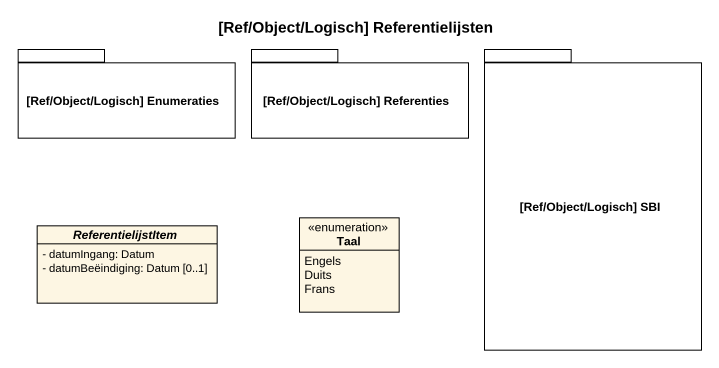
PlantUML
@startuml
title [Ref/Object/Logisch] Referentielijsten
hide circle
hide empty members
skinparam classAttributeIconSize 0
package "[Ref/Object/Logisch] Enumeraties" as Ref_Object_Logisch {
}
package "[Ref/Object/Logisch] Referenties" as Ref_Object_Logisch_2 {
}
package "[Ref/Object/Logisch] SBI" as Ref_Object_Logisch_SBI {
}
enum Taal {
  Engels
  Duits
  Frans
}
abstract class ReferentielijstItem {
  - datumIngang: Datum
  - datumBeëindiging: Datum [0..1]
}
@enduml
